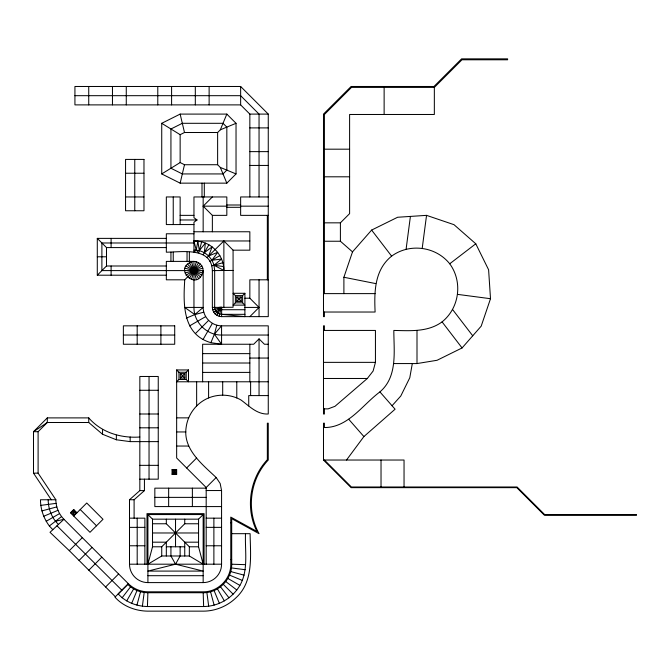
<?xml version="1.0" encoding="UTF-8"?>
<svg xmlns="http://www.w3.org/2000/svg" width="670" height="670" viewBox="0 0 670 670"><rect width="100%" height="100%" fill="white"/><g stroke="black" fill="none" stroke-linecap="round" stroke-linejoin="round"><path stroke-width="1" d="M231.694 533.68L250.111 533.68C250.387 555.062 253.855 581.083 236.384 597.414C227.783 605.931 215.916 611.015 203.789 611.141L147.283 611.141C135.29 610.872 123.004 606.241 114.964 597.138L128.38 583.721L118.205 593.896C125.474 602.137 136.588 606.308 147.434 606.534L147.886 592.732L203.186 592.732C218.42 593.034 232.004 579.45 231.694 564.215L231.694 518.664L259.047 533.68C246.016 510.423 249.893 479.368 268.26 460.03L268.26 423.206L267.338 423.206L267.338 459.704C249.659 478.564 245.212 508.421 256.978 531.494L230.773 517.106L230.773 564.19C231.091 578.955 217.917 592.121 203.161 591.811L147.911 591.811C140.667 591.778 133.531 588.821 128.38 583.721L63.952 519.292C58.843 514.141 55.895 507.006 55.861 499.761L38.106 473.137L38.106 431.706L47.31 422.502L88.733 422.502L102.543 434.26L116.354 439.78L130.164 441.622L158.246 441.622M144.435 479.159L144.435 490.607L139.837 490.607L129.503 499.745L129.503 564.19A18.408 18.408 0 0 0 147.911 582.599L203.161 582.599A18.408 18.408 0 0 0 221.569 564.19L221.569 490.541L220.17 483.497L216.175 477.517C202.306 464.377 182.575 448.992 186.176 427.15C187.659 415.961 194.501 405.71 204.275 400.065C215.447 393.566 229.927 393.566 241.1 400.065C249.282 406.07 257.113 414.638 268.26 414.001L268.26 325.838L221.569 325.838C211.72 325.896 203.094 317.279 203.161 307.421L203.161 270.596C203.186 265.672 198.881 261.367 193.957 261.392L166.336 261.392L166.336 279.809L184.744 279.809L200.464 264.089M193.957 233.78L166.336 233.78L166.336 252.188C181.913 252.088 211.569 246.644 212.365 270.596L212.365 307.421C212.331 312.354 216.645 316.659 221.569 316.634L221.72 307.27M147.434 606.534L203.638 606.534C216.469 606.442 228.964 600.136 236.778 589.985C249.6 574.106 244.701 552.306 245.505 533.68M323.493 312.027L375.108 312.027C374.195 291.902 374.404 269.968 391.623 256.141C409.546 242.942 435.827 246.401 449.721 263.787C462.92 281.71 459.461 307.991 442.074 321.885C427.937 332.228 410.358 330.746 393.834 330.436C393.809 351.273 397.871 376.632 379.915 391.9C362.403 404.822 347.797 428.272 323.493 427.519M268.26 335.042L221.569 335.042C206.77 335.293 193.705 322.22 193.957 307.421L193.957 261.392C170.347 266.4 198.153 294.205 203.161 270.596L101.89 270.596L101.89 242.984L193.957 242.984M142.383 606.208L144.184 592.489C138.028 591.635 132.208 588.771 127.777 584.408M406.121 248.989L410.409 216.418M422.259 247.934L426.547 215.355L397.62 217.256L371.624 230.078L352.512 251.87L343.894 277.263L343.894 293.619M221.368 307.27L219.191 316.315M412.31 363.567L409.78 377.763L400.794 396.003L392.05 405.744M180.146 183.145L184.493 164.728L217.624 164.728L220.321 167.425L236.033 173.932L226.828 183.145L180.146 183.145L161.73 173.932L161.73 123.305L180.146 114.093L226.828 114.093L236.033 123.305L236.033 173.932M147.911 514.56L152.517 519.166L152.517 546.787L147.911 564.19L161.73 555.991L189.342 555.991L203.161 564.19L198.555 546.787L198.555 519.166L203.161 514.56L147.911 514.56L147.911 582.599M191.57 279.491L196.335 261.71M136.94 605.127L140.524 591.761M216.804 325.21L214.4 334.179L210.883 342.68C182.433 334.405 183.203 304.004 184.744 279.809M323.493 330.436L375.443 330.436L375.443 362.361L373.115 371.029L367.336 378.475L334.992 406.305L328.099 408.876L323.493 408.876M193.957 250.17C203.136 249.558 211.561 256.577 213.981 265.236L223.872 270.446C224.023 257.314 214.434 244.969 201.67 241.878L198.722 252.816L196.251 250.17L193.957 240.966L249.843 240.966M221.075 307.27L216.971 315.394M426.547 215.355L453.992 224.676L475.784 243.788L488.606 269.784L490.507 298.711L481.186 326.156L462.074 347.948L437.066 360.284L417 363.567L393.834 363.567M161.73 123.305L180.146 134.678L184.493 132.509L217.624 132.509L220.321 129.812L226.828 114.093M131.697 603.343L136.99 590.555M220.757 307.27L219.961 309.038L215.062 313.937M189.35 278.569L198.555 262.623M203.161 254.659L208.881 244.768M203.077 339.456L212.365 323.367M126.722 600.889L133.64 588.905M220.397 307.27L219.593 308.569L213.596 312.027M346.507 460.03L363.894 436.564L395.091 409.203L379.915 391.9M122.116 597.808L130.541 586.836M219.969 307.27L219.366 308.016L212.675 309.808M166.336 238.378L97.292 238.378L97.292 275.203L106.496 265.998L166.336 265.998M212.365 231.761L212.365 215.363L203.161 206.159L212.365 196.955M206.971 257.582L223.872 240.966L233.076 250.17L233.076 307.27L212.365 307.421M139.837 437.016C120.902 438.356 101.463 432.569 88.733 417.896L47.31 417.896L33.5 431.706L33.5 473.137L51.263 499.761M324.414 293.619L324.414 114.478L351.49 87.401L434.344 87.401L461.965 59.781L507.617 59.781L507.617 58.86L461.588 58.86L433.967 86.48L351.114 86.48L323.493 114.093L323.493 316.634L324.414 316.634L324.414 312.027M195.422 333.576L208.554 320.444M235.379 302.823L233.076 305.126L244.91 305.126L242.615 302.823L235.379 302.823L235.379 295.587L233.076 293.293L244.91 293.293L244.91 316.634L221.72 314.331C217.917 314.397 214.601 311.081 214.668 307.27L214.668 270.446L213.981 265.236L221.586 259.064L211.904 260.236L209.894 261.392M236.761 301.441L241.234 296.969L241.234 301.441L236.761 301.441L236.761 296.969L241.234 296.969M235.379 295.587L242.615 295.587L244.91 293.293M206.184 564.19L206.184 487.517L176.654 457.995L176.654 369.949L188.496 369.949L188.496 381.783L186.193 379.48L178.957 379.48L176.654 381.783L268.26 381.783M180.339 378.098L184.811 373.634L184.811 378.098L180.339 378.098L180.339 373.634L184.811 373.634M186.193 379.48L186.193 372.252L188.496 369.949M352.512 251.87L340.402 241.242L340.402 222.834L349.606 213.63L349.606 114.478L434.344 114.478L434.344 87.401M249.843 316.634L259.047 307.421L249.843 298.217L249.843 279.809L268.26 279.809M70.459 512.776L73.717 509.527L76.975 512.776L70.459 512.776L89.989 532.307L103.013 519.292L86.74 503.011L73.717 516.034L73.717 509.527M268.26 344.246L264.424 344.246L259.047 338.878L253.679 344.246L202.625 344.246L202.625 381.783M48.173 499.761C48.198 507.483 50.803 515.104 55.459 521.26L63.952 519.292L50.016 532.307L69.295 550.665L82.309 537.65M79.06 560.43L92.075 547.415M172.056 474.285L176.662 469.678L176.662 474.285L172.056 474.285L172.056 469.678L176.662 469.678M186.654 467.987L196.645 457.995M88.825 570.195L101.84 557.18M105.6 586.97L118.615 573.956M206.184 487.517L216.175 477.517M152.517 546.787L161.73 546.787L184.744 523.764L198.555 523.764M129.503 499.745L134.101 499.745L144.435 490.607M55.861 499.761L40.476 499.761C40.493 509.167 43.676 518.454 49.346 525.958L61.573 516.57M449.721 263.787L475.784 243.788M212.365 215.363L226.828 215.363L226.828 196.955L193.957 196.955L193.957 217.666L197.022 219.969L193.957 222.264L193.957 252.188L196.251 250.17L197.843 241.166L201.67 241.878M161.73 173.932L180.146 162.559L180.146 134.678M219.852 255.58L211.904 260.236L217.666 252.356L208.613 255.94L212.139 246.903L204.317 252.64L205.372 243.084L199.317 250.572L197.843 241.166L193.957 240.966M185.984 275.203L201.921 265.998M189.543 325.913L205.623 316.634M46.213 521.277L59.563 513.572M220.321 129.812L236.033 123.305M186.31 318.116L194.819 314.59L203.789 312.187M43.726 516.227L57.963 510.331M211.737 265.831L222.85 262.749M185.062 272.983L202.843 268.218M41.917 510.9L56.808 506.905M40.82 505.373L56.096 503.363M212.365 270.596L233.076 270.446M221.569 316.634L268.26 316.634L268.26 114.093L240.639 86.48L74.931 86.48L74.931 104.888L240.639 104.888L249.843 114.093L249.843 196.955M74.931 95.684L240.639 95.684L259.047 114.093L259.047 196.955M249.843 114.093L268.26 114.093M249.843 127.903L268.26 127.903M324.414 149.184L349.606 149.184M249.843 151.629L268.26 151.629M249.843 165.44L268.26 165.44M125.558 173.228L143.975 173.228M324.414 176.805L349.606 176.805M125.558 196.955L143.975 196.955M268.26 196.955L240.639 196.955L240.639 215.363L268.26 215.363M226.828 205.003L240.639 205.003M203.161 206.159L226.828 206.159M240.639 206.159L268.26 206.159M226.828 207.306L240.639 207.306M180.146 215.363L193.957 215.363M180.146 219.969L197.022 219.969M324.414 222.834L340.402 222.834M193.957 224.567L166.336 224.567L166.336 196.955L180.146 196.955L180.146 224.567M193.957 231.761L249.843 231.761L249.843 250.17L233.076 250.17M324.414 241.242L340.402 241.242M97.292 238.378L106.496 247.582L166.336 247.582M97.292 256.794L106.496 256.794M97.292 275.203L166.336 275.203M323.493 293.619L375.108 293.619M244.91 298.217L249.843 298.217M244.91 307.421L259.047 307.421M244.91 309.724L221.72 309.724L219.961 309.038L219.266 307.27M221.72 314.331L244.91 314.331M123.372 335.042L174.711 335.042M202.625 353.634L249.843 353.634M249.843 358.056L268.26 358.056M323.493 362.361L375.443 362.361M202.625 363.014L249.843 363.014M176.654 369.949L178.957 372.252L186.193 372.252M202.625 372.403L249.843 372.403M323.493 378.475L367.336 378.475M139.837 390.283L158.246 390.283M268.26 395.593L248.729 395.593L248.729 405.911M139.837 414.001L158.246 414.001M176.654 417.862L188.664 417.862M139.837 427.812L158.246 427.812M38.106 431.706L33.5 431.706L47.31 422.502L47.31 417.896M176.654 431.949L185.866 431.949M176.654 446.044L188.664 446.044M324.414 427.519L324.414 423.206L323.493 423.206L323.493 460.03L404.043 460.03L404.043 486.998M139.837 465.349L158.246 465.349M172.977 470.6L175.741 470.6M33.5 473.137L38.106 473.137M172.977 473.363L175.741 473.363M139.837 479.159L158.246 479.159L158.246 376.473L139.837 376.473L139.837 490.607M206.184 488.162L154.837 488.162L154.837 506.579L221.569 506.579M206.184 490.541L221.569 490.541M154.837 497.375L206.184 497.375M129.503 518.161L144.888 518.161L144.888 564.19M206.184 518.161L221.569 518.161M152.517 519.166L198.555 519.166M230.773 522.801L231.694 522.801M152.517 523.764L166.327 523.764L189.342 546.787L198.555 546.787M129.503 527.365L144.888 527.365M206.184 527.365L221.569 527.365M152.517 532.977L198.555 532.977M152.517 542.181L166.327 542.181L166.327 555.991M198.555 542.181L184.744 542.181L184.744 555.991M129.503 545.774L144.888 545.774M206.184 545.774L221.569 545.774M166.327 546.787L184.744 546.787M230.773 559.584L231.694 559.584M129.503 564.19L221.569 564.19M147.911 575.697L203.161 575.697M231.694 564.215L245.505 564.668M144.184 592.489L147.886 592.732M457.928 294.423L490.507 298.711M231.452 567.917L245.178 569.718M213.981 265.236L223.613 266.568M210.883 342.68L221.569 344.246L221.569 325.838L214.4 334.179L221.569 344.246M343.894 277.263L375.769 283.603M185.062 268.218L202.843 272.983M230.731 571.577L244.098 575.162M229.525 575.111L242.314 580.404M180.146 162.559L184.493 164.728M185.984 265.998L201.921 275.203M227.875 578.461L239.86 585.379M225.798 581.56L236.778 589.985M56.984 525.799L121.873 590.228M236.761 296.969L241.234 301.441M187.441 264.089L200.464 277.112M324.414 460.03L351.382 486.998L517.089 486.998L544.71 514.619L636.5 514.619L636.5 515.272L544.442 515.272L516.821 487.651L351.114 487.651L323.493 460.03M180.339 373.634L184.811 378.098M172.056 469.678L176.662 474.285M223.336 584.374L233.127 594.156M80.224 509.527L96.505 525.799M69.295 550.665L115.366 596.736M55.459 521.26L58.432 524.451M49.346 525.958L52.821 529.685M348.718 419.261L363.894 436.564M452.736 309.733L472.735 335.796M371.624 230.078L391.623 256.141M442.074 321.885L462.074 347.948M220.53 586.836L228.956 597.808M189.35 262.623L198.555 278.569M217.432 588.905L224.35 600.889M220.321 167.425L226.828 183.145M214.082 590.555L219.375 603.343M191.57 261.71L196.335 279.491M210.548 591.761L214.124 605.127M180.146 114.093L184.493 132.509M206.888 592.489L208.688 606.208M203.186 592.732L203.638 606.534M417 330.436L417 363.567M384.128 87.401L384.128 114.478M381.029 460.03L381.029 486.998M324.414 330.436L324.414 325.838L323.493 325.838L323.493 414.001L324.414 414.001L324.414 408.876M267.338 215.363L267.338 279.809M259.047 279.809L259.047 316.634M259.047 338.878L259.047 395.593M250.614 381.783L250.614 395.593M249.843 344.246L249.843 381.783M242.615 295.587L242.615 302.823M240.639 86.48L240.639 104.888M236.778 381.783L236.778 397.93M223.872 240.966L223.872 307.27M222.691 381.783L222.691 395.132M217.624 132.509L217.624 164.728M213.881 518.161L213.881 564.19M209.124 86.48L209.124 104.888M208.596 381.783L208.596 397.93M204.308 183.145L204.308 196.955M204.082 564.19L204.082 513.639L146.99 513.639L146.99 564.19M203.161 196.955L203.161 231.761M203.161 514.56L203.161 582.599M202.005 183.145L202.005 196.955M196.645 381.783L196.645 405.911M195.313 86.48L195.313 104.888M192.374 488.162L192.374 506.579M189.35 252.188L189.35 261.392M189.342 546.787L189.342 555.991M187.047 252.188L187.047 261.392M184.744 519.166L184.744 523.764M180.138 546.787L180.138 555.991L175.532 564.19L147.911 571.091L203.161 571.091L175.532 564.19L170.934 555.991L170.934 546.787M178.957 372.252L178.957 379.48M175.532 519.166L175.532 546.787M173.237 196.955L173.237 224.567M173.237 252.188L173.237 261.392M171.595 86.48L171.595 104.888M170.934 252.188L170.934 261.392M168.647 488.162L168.647 506.579M166.327 519.166L166.327 523.764M161.73 546.787L161.73 555.991M160.901 325.838L160.901 344.246M157.785 86.48L157.785 104.888M149.042 376.473L149.042 479.159M137.183 325.838L137.183 344.246M137.191 518.161L137.191 564.19M134.77 159.418L134.77 210.757M134.101 499.745L134.101 518.161M130.164 437.016L130.164 441.622M126.27 86.48L126.27 104.888M116.354 435.173L116.354 439.78M112.46 86.48L112.46 104.888M111.103 238.378L111.103 247.582M111.103 265.998L111.103 275.203M106.496 247.582L106.496 265.998M102.543 429.654L102.543 434.26M88.733 86.48L88.733 104.888M88.733 417.896L88.733 422.502M226.828 170.121L223.018 173.932L182.315 173.932L170.934 168.245L170.934 128.992L182.315 123.305L223.018 123.305L226.828 127.116L226.828 170.121M73.717 510.171L71.112 512.776L73.717 515.381L76.321 512.776L73.717 510.171M203.161 307.421L194.819 314.59L184.744 307.421L203.161 307.421M143.975 159.418L125.558 159.418L125.558 210.757L143.975 210.757L143.975 159.418M174.711 325.838L123.372 325.838L123.372 344.246L174.711 344.246L174.711 325.838M176.202 470.139L172.517 470.139L172.517 473.824L176.202 473.824L176.202 470.139"/></g></svg>
